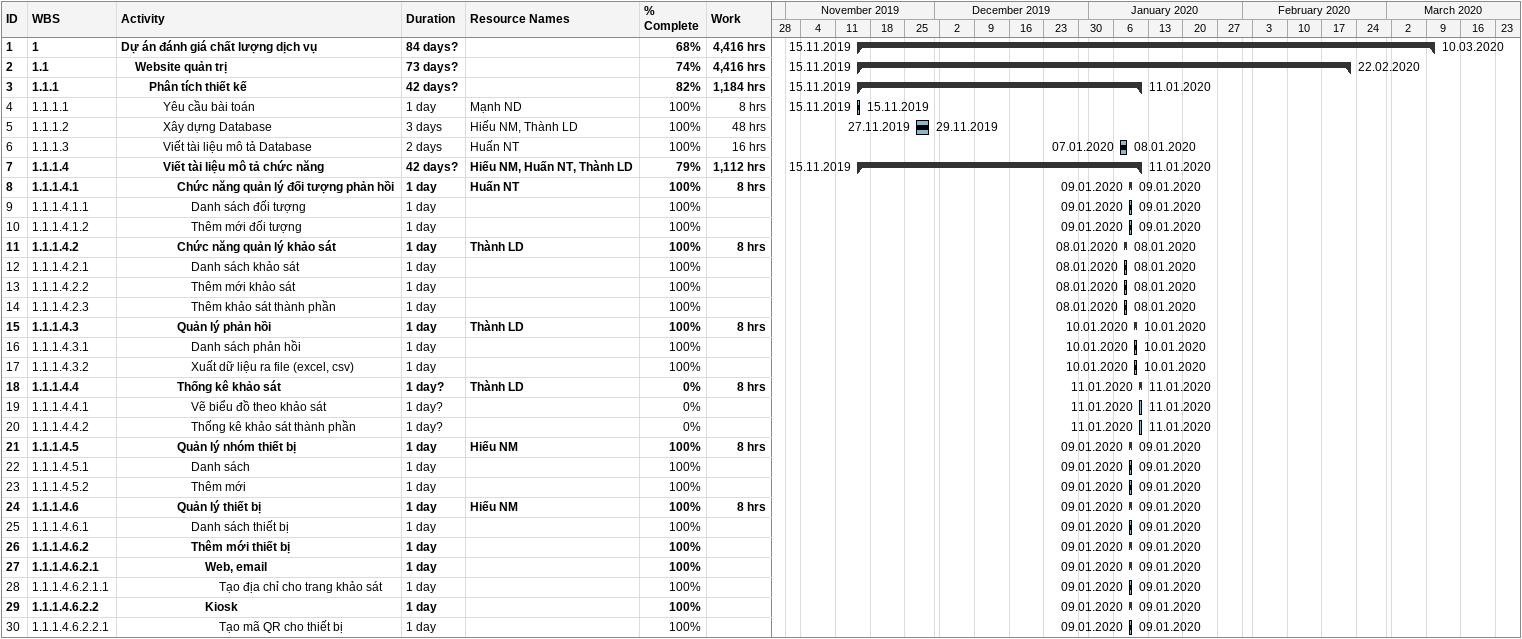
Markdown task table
| ID | WBS | Task | Duration | Start | Finish | Resources | % complete | Work (h) |
|---|---|---|---|---|---|---|---|---|
| 1 | 1 | **Dự án đánh giá chất lượng dịch vụ** | 84d? | 2019-11-15 | 2020-03-10 |  | 68 | 4416 |
| 2 | 1.1 | **Website quản trị** | 73d? | 2019-11-15 | 2020-02-22 |  | 74 | 4416 |
| 3 | 1.1.1 | **Phân tích thiết kế** | 42d? | 2019-11-15 | 2020-01-11 |  | 82 | 1184 |
| 4 | 1.1.1.1 | Yêu cầu bài toán | 1d | 2019-11-15 | 2019-11-15 | Mạnh ND | 100 | 8 |
| 5 | 1.1.1.2 | Xây dựng Database | 3d | 2019-11-27 | 2019-11-29 | Hiếu NM, Thành LD | 100 | 48 |
| 6 | 1.1.1.3 | Viết tài liệu mô tả Database | 2d | 2020-01-07 | 2020-01-08 | Huấn NT | 100 | 16 |
| 7 | 1.1.1.4 | **Viết tài liệu mô tả chức năng** | 42d? | 2019-11-15 | 2020-01-11 | Hiếu NM, Huấn NT, Thành LD | 79 | 1112 |
| 8 | 1.1.1.4.1 | **Chức năng quản lý đối tượng phản hồi** | 1d | 2020-01-09 | 2020-01-09 | Huấn NT | 100 | 8 |
| 9 | 1.1.1.4.1.1 | Danh sách đối tượng | 1d | 2020-01-09 | 2020-01-09 |  | 100 |  |
| 10 | 1.1.1.4.1.2 | Thêm mới đối tượng | 1d | 2020-01-09 | 2020-01-09 |  | 100 |  |
| 11 | 1.1.1.4.2 | **Chức năng quản lý khảo sát** | 1d | 2020-01-08 | 2020-01-08 | Thành LD | 100 | 8 |
| 12 | 1.1.1.4.2.1 | Danh sách khảo sát | 1d | 2020-01-08 | 2020-01-08 |  | 100 |  |
| 13 | 1.1.1.4.2.2 | Thêm mới khảo sát | 1d | 2020-01-08 | 2020-01-08 |  | 100 |  |
| 14 | 1.1.1.4.2.3 | Thêm khảo sát thành phần | 1d | 2020-01-08 | 2020-01-08 |  | 100 |  |
| 15 | 1.1.1.4.3 | **Quản lý phản hồi** | 1d | 2020-01-10 | 2020-01-10 | Thành LD | 100 | 8 |
| 16 | 1.1.1.4.3.1 | Danh sách phản hồi | 1d | 2020-01-10 | 2020-01-10 |  | 100 |  |
| 17 | 1.1.1.4.3.2 | Xuất dữ liệu ra file (excel, csv) | 1d | 2020-01-10 | 2020-01-10 |  | 100 |  |
| 18 | 1.1.1.4.4 | **Thống kê khảo sát** | 1d? | 2020-01-11 | 2020-01-11 | Thành LD | 0 | 8 |
| 19 | 1.1.1.4.4.1 | Vẽ biểu đồ theo khảo sát | 1d? | 2020-01-11 | 2020-01-11 |  | 0 |  |
| 20 | 1.1.1.4.4.2 | Thống kê khảo sát thành phần | 1d? | 2020-01-11 | 2020-01-11 |  | 0 |  |
| 21 | 1.1.1.4.5 | **Quản lý nhóm thiết bị** | 1d | 2020-01-09 | 2020-01-09 | Hiếu NM | 100 | 8 |
| 22 | 1.1.1.4.5.1 | Danh sách | 1d | 2020-01-09 | 2020-01-09 |  | 100 |  |
| 23 | 1.1.1.4.5.2 | Thêm mới | 1d | 2020-01-09 | 2020-01-09 |  | 100 |  |
| 24 | 1.1.1.4.6 | **Quản lý thiết bị** | 1d | 2020-01-09 | 2020-01-09 | Hiếu NM | 100 | 8 |
| 25 | 1.1.1.4.6.1 | Danh sách thiết bị | 1d | 2020-01-09 | 2020-01-09 |  | 100 |  |
| 26 | 1.1.1.4.6.2 | **Thêm mới thiết bị** | 1d | 2020-01-09 | 2020-01-09 |  | 100 |  |
| 27 | 1.1.1.4.6.2.1 | **Web, email** | 1d | 2020-01-09 | 2020-01-09 |  | 100 |  |
| 28 | 1.1.1.4.6.2.1.1 | Tạo địa chỉ cho trang khảo sát | 1d | 2020-01-09 | 2020-01-09 |  | 100 |  |
| 29 | 1.1.1.4.6.2.2 | **Kiosk** | 1d | 2020-01-09 | 2020-01-09 |  | 100 |  |
| 30 | 1.1.1.4.6.2.2.1 | Tạo mã QR cho thiết bị | 1d | 2020-01-09 | 2020-01-09 |  | 100 |  |
